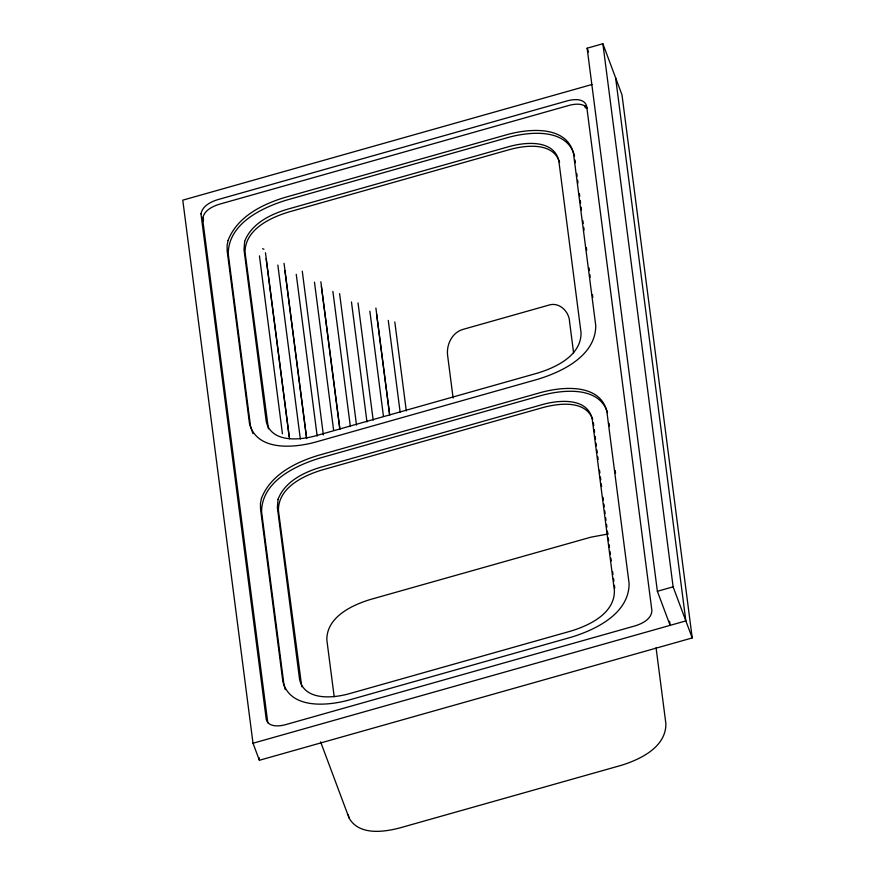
<?xml version="1.0" encoding="UTF-8"?>
<svg xmlns="http://www.w3.org/2000/svg" width="875" height="875" viewBox="0 0 875 875"><rect width="100%" height="100%" fill="white"/><g stroke="black" fill="none" stroke-linecap="round" stroke-linejoin="round"><path stroke-width="1.31" d="M267.794 722.805L202.694 219.428C203.066 210.908 212.417 206.347 219.57 204.17L568.827 105.459C574.842 103.852 583.144 102.791 587.519 108.303M669.583 621.294L670.108 625.352L657.377 591.281L587.136 48.202L602.875 43.75L621.994 94.861L692.223 637.941L259.383 760.277L253.006 743.236L182.777 200.156L591.938 84.514M657.377 591.281L673.116 586.83L602.875 43.75M253.006 743.236L685.847 620.911L615.617 77.831M608.081 533.991L590.822 537.195L370.639 599.419C351.859 605.084 326.463 617.138 326.845 639.997L334.206 696.839M262.588 248.708L263.944 249.298M252.93 433.606L250.545 426.322L228.233 253.859C228.255 223.88 261.33 207.867 286.114 200.222L507.336 137.703C529.123 131.458 567.284 127.75 574.514 155.991M320.611 741.869L349.059 817.961C358.914 835.702 383.906 832.18 400.389 827.761L620.681 765.505C640.052 759.642 666.225 747.195 665.875 723.625L656.075 647.806M587.136 48.202L588.558 51.986M585.856 106.531L586.556 108.423M585.55 106.312L586.261 108.205M584.544 105.711L585.255 107.603M673.116 586.83L692.223 637.941M202.825 217.361L203.536 219.253M202.759 217.711L203.459 219.603M202.705 218.061L203.416 219.953M202.672 218.411L203.383 220.303M202.661 218.75L203.372 220.642M202.694 219.428L203.405 221.32M559.595 162.477C553.514 141.772 525.273 145.097 509.053 149.745L288.859 211.969C270.091 217.634 244.683 229.688 245.077 252.547L268.406 428.816M607.534 412.639C599.123 385.645 562.253 389.648 540.695 395.664L319.473 458.194C294.689 465.828 261.614 481.841 261.592 511.82L283.905 684.294L285.217 689.544M592.681 419.344C585.528 399.733 558.48 403.222 542.413 407.706L322.219 469.93C303.45 475.595 278.042 487.648 278.436 510.508L301.766 686.777M348.217 814.603L349.059 817.961M575.028 160.027L575.378 162.728M576.778 173.502L577.128 176.203M577.642 180.239L577.992 182.941M579.392 193.714L579.742 196.416M580.256 200.452L580.606 203.153M581.131 207.189L581.481 209.891M582.87 220.664L583.22 223.366M583.745 227.402L584.095 230.103M586.359 247.614L586.709 250.305M588.973 267.827L589.323 270.517M589.848 274.564L590.188 277.255M592.462 294.777L592.802 297.467M609.087 423.391L609.438 426.081M615.191 470.542L615.541 473.244M593.403 422.887L593.753 425.6M594.278 429.658L594.628 432.359M595.153 436.428L595.503 439.13M596.028 443.188L596.378 445.9M596.903 449.958L597.253 452.67M597.778 456.728L598.128 459.43M599.528 470.258L599.878 472.97M600.403 477.028L600.753 479.73M601.278 483.798L601.628 486.5M603.028 497.328L603.378 500.03M603.903 504.098L604.253 506.8M604.778 510.858L605.128 513.57M605.653 517.628L606.003 520.33M606.528 524.398L606.878 527.1M607.403 531.158L607.753 533.87M608.278 537.928L608.628 540.63M609.153 544.698L609.503 547.4M610.028 551.458L610.378 554.17M610.903 558.228L611.253 560.941M612.653 571.758L613.003 574.47M613.528 578.528L613.878 581.241M614.403 585.298L614.753 588M573.595 352.822L569.581 321.814C569.198 311.467 559.103 301.47 548.45 305.233L463.214 329.328C451.894 332.391 445.955 345.242 447.716 356.256L453.119 398.048M394.8 321.945L406.306 410.922M388.27 320.392L400.127 412.07M375.889 308.055L389.67 414.564M376.567 314.07L389.648 415.177M369.863 311.172L383.458 416.325M358.017 302.881L373.177 420.175M351.455 301.952L366.975 421.936M339.609 293.661L356.497 425.053M332.883 291.386L350.317 426.202M320.852 281.75L339.861 428.695M321.355 286.409L339.839 429.319M314.475 282.166L333.648 430.467M302.28 271.184L323.345 434.93M296.242 274.302L317.166 436.078M284.047 263.309L306.709 438.572M284.9 270.67L306.512 437.839M277.845 265.081L300.333 438.988M265.464 252.744L289.527 438.791M266.142 258.759L289.155 436.712M259.438 255.861L282.45 433.814M259.033 757.564L259.383 760.277M200.977 213.872L266.273 719.611C268.713 727.486 279.475 726.392 285.764 724.598L635.02 625.888C642.173 623.711 651.525 619.15 651.897 610.63L586.622 105.897C584.172 98.033 573.409 99.116 567.131 100.909L217.864 199.62C210.864 201.753 202.387 205.931 200.977 213.872M228.069 240.472L227.095 245.416L227.172 251.016L249.473 423.489C256.703 451.719 294.864 448.022 316.652 441.777L537.873 379.247C562.658 371.613 595.733 355.6 595.755 325.62L573.442 153.147C566.223 124.917 528.062 128.614 506.275 134.859L285.053 197.389C262.194 204.302 237.07 216.825 228.069 240.472M244.661 241.358L244.016 249.703L266.241 421.586C271.338 443.308 300.628 440.267 317.067 435.411L537.25 373.188C556.019 367.522 581.427 355.469 581.033 332.609L558.808 160.738C553.711 139.016 524.42 142.056 507.992 146.902L287.798 209.136C270.561 214.255 251.475 223.508 244.661 241.358M261.428 498.444L260.455 503.377L260.531 508.977L282.844 681.45C290.062 709.691 328.223 705.983 350.022 699.737L571.233 637.219C596.017 629.573 629.092 613.561 629.114 583.581L606.812 411.119C599.583 382.878 561.422 386.586 539.634 392.831L318.413 455.35C295.553 462.262 270.441 474.786 261.428 498.444M278.031 499.319L277.375 507.664L299.6 679.547C304.697 701.269 333.988 698.228 350.427 693.383L570.609 631.148C589.389 625.483 614.786 613.43 614.392 590.581L592.167 418.698C587.07 396.977 557.78 400.017 541.352 404.863L321.158 467.097C303.92 472.227 284.845 481.48 278.031 499.319"/></g></svg>
